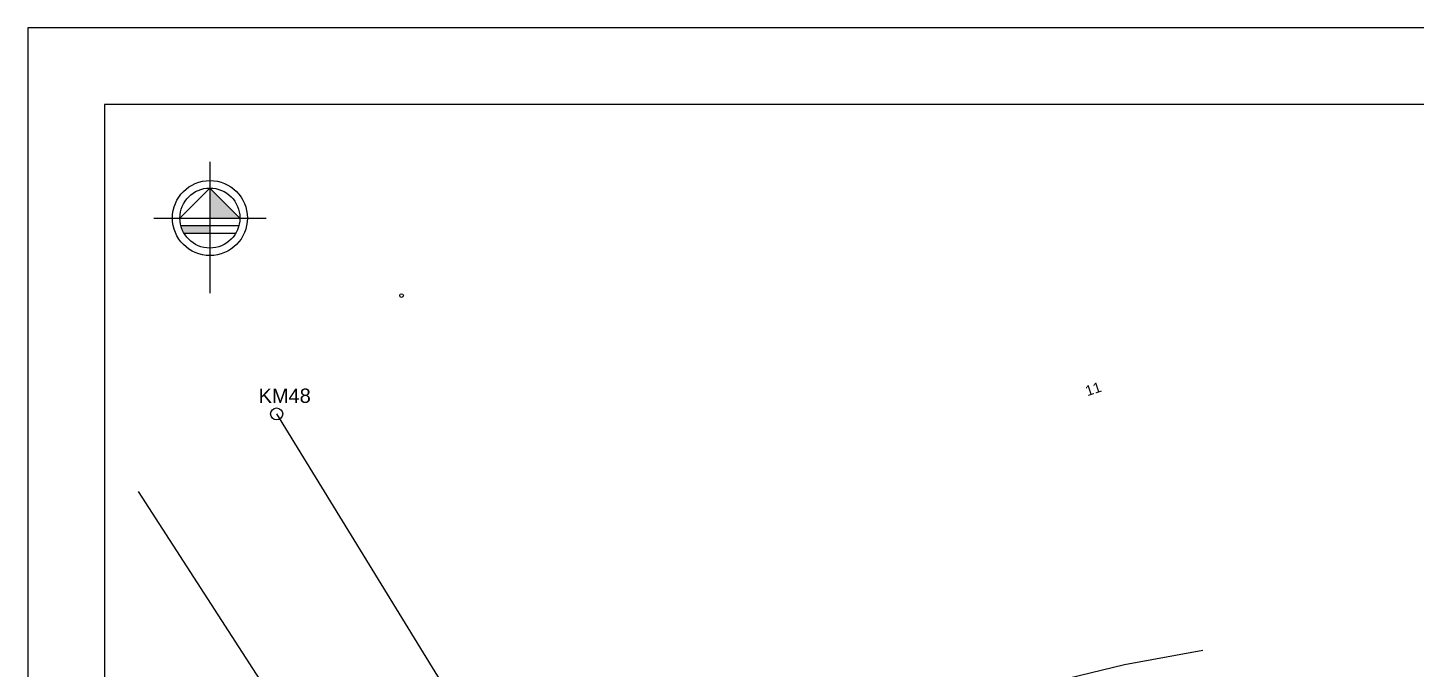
# Model space of a CAD drawing. Header units: millimetres. Extents: x 603733 to 1211550, y 1310999 to 2622648.
# Drawn here: x 604786 to 605057.9, y 1311197.6 to 1311323.2 of the extents above; entities that cross this region are included whole.
import ezdxf
from ezdxf.enums import TextEntityAlignment as Align

# ---------------------------------------------------------------- set-up
doc = ezdxf.new("R2010")
doc.units = ezdxf.units.MM
for name, color, linetype in [('CAJETIN', 5, 'Continuous'), ('CERCO', 6, 'Continuous'), ('CIRCULOSLOTES', 2, 'Continuous'), ('CVL_CUADCON_TX', 2, 'Continuous'), ('NORTE', 7, 'Continuous'), ('ROTULOS LOTES', 1, 'Continuous')]:
    doc.layers.add(name, color=color, linetype=linetype)
doc.styles.add('PUNTOS PI', font='arial.ttf', dxfattribs={"height": 2.75})
doc.styles.add('ROTULOS', font='arial.ttf', dxfattribs={"height": 3})

# ---------------------------------------------------------------- blocks, each defined once
blk = doc.blocks.new('NORTE')
for points in [[(0, 0.4), (0, 0), (0.4, 0)], [(0, -0.1), (-0.387, -0.1, 0.067833), (-0.346, -0.2), (0, -0.2)]]:
    blk.add_hatch(color=256).paths.add_polyline_path(points)
for p, q in [((0, 0.75), (0, -1)), ((0, 0.4), (-0.4, 0)), ((0, 0.4), (0.4, 0)), ((-0.75, 0), (0.75, 0)), ((-0.387, -0.1), (0.387, -0.1)), ((-0.346, -0.2), (0.346, -0.2))]:
    blk.add_line(p, q)
for radius in [0.5, 0.4]:
    blk.add_circle((0, 0), radius)

msp = doc.modelspace()

# ---------------------------------------------------------------- linework, layer by layer
msp.add_lwpolyline([(604785.969, 1310999.381), (605205.069, 1310999.381), (605205.069, 1311323.231), (604785.969, 1311323.231)], close=True)
at = {"layer": 'CAJETIN'}
for p, q in [((605190.069, 1311308.231), (604800.969, 1311308.231)), ((604800.969, 1311308.231), (604800.969, 1311014.381))]:
    msp.add_line(p, q, dxfattribs=at)
at = {"layer": 'CERCO'}
msp.add_line((605000.782, 1311198.528), (605016.145, 1311201.37), dxfattribs=at)
for points in [[(604834.712, 1311247.601), (604880.326, 1311173.281), (604890.034, 1311175.599), (604899.862, 1311177.855), (604919.28, 1311181.345), (604942.288, 1311185.937), (604944.342, 1311186.227), (604962.842, 1311189.905), (604970.985, 1311191.639), (604985.427, 1311194.808), (605000.782, 1311198.528)], [(604822.359, 1311195.184), (604829.674, 1311189.468), (604841.635, 1311179.849), (604807.677, 1311232.396)]]:
    msp.add_lwpolyline(points, dxfattribs=at)
at = {"layer": 'CIRCULOSLOTES'}
msp.add_circle((604859.171, 1311270.788), 0.36, dxfattribs=at)
at = {"layer": 'CVL_CUADCON_TX'}
msp.add_circle((604834.712, 1311247.601), 1.181, dxfattribs=at)

# ---------------------------------------------------------------- block references
at = {"layer": 'NORTE', "xscale": 14.68799999993319, "yscale": 14.68799999993319, "zscale": 14.68799999993319}
msp.add_blockref('NORTE', (604821.644, 1311285.969), dxfattribs=at)

# ---------------------------------------------------------------- texts
at = {"layer": 'CVL_CUADCON_TX', "color": 2, "linetype": 'Continuous', "style": 'PUNTOS PI'}
msp.add_text('KM48', height=2.8, dxfattribs=at).set_placement((604836.29, 1311251.175), align=Align.MIDDLE)
at = {"layer": 'ROTULOS LOTES', "color": 18, "true_color": 0x000000, "style": 'ROTULOS'}
msp.add_text('11', height=2.0142, rotation=18.57546, dxfattribs=at).set_placement((604993.485, 1311251.049, -100))

doc.saveas('drawing.dxf')
